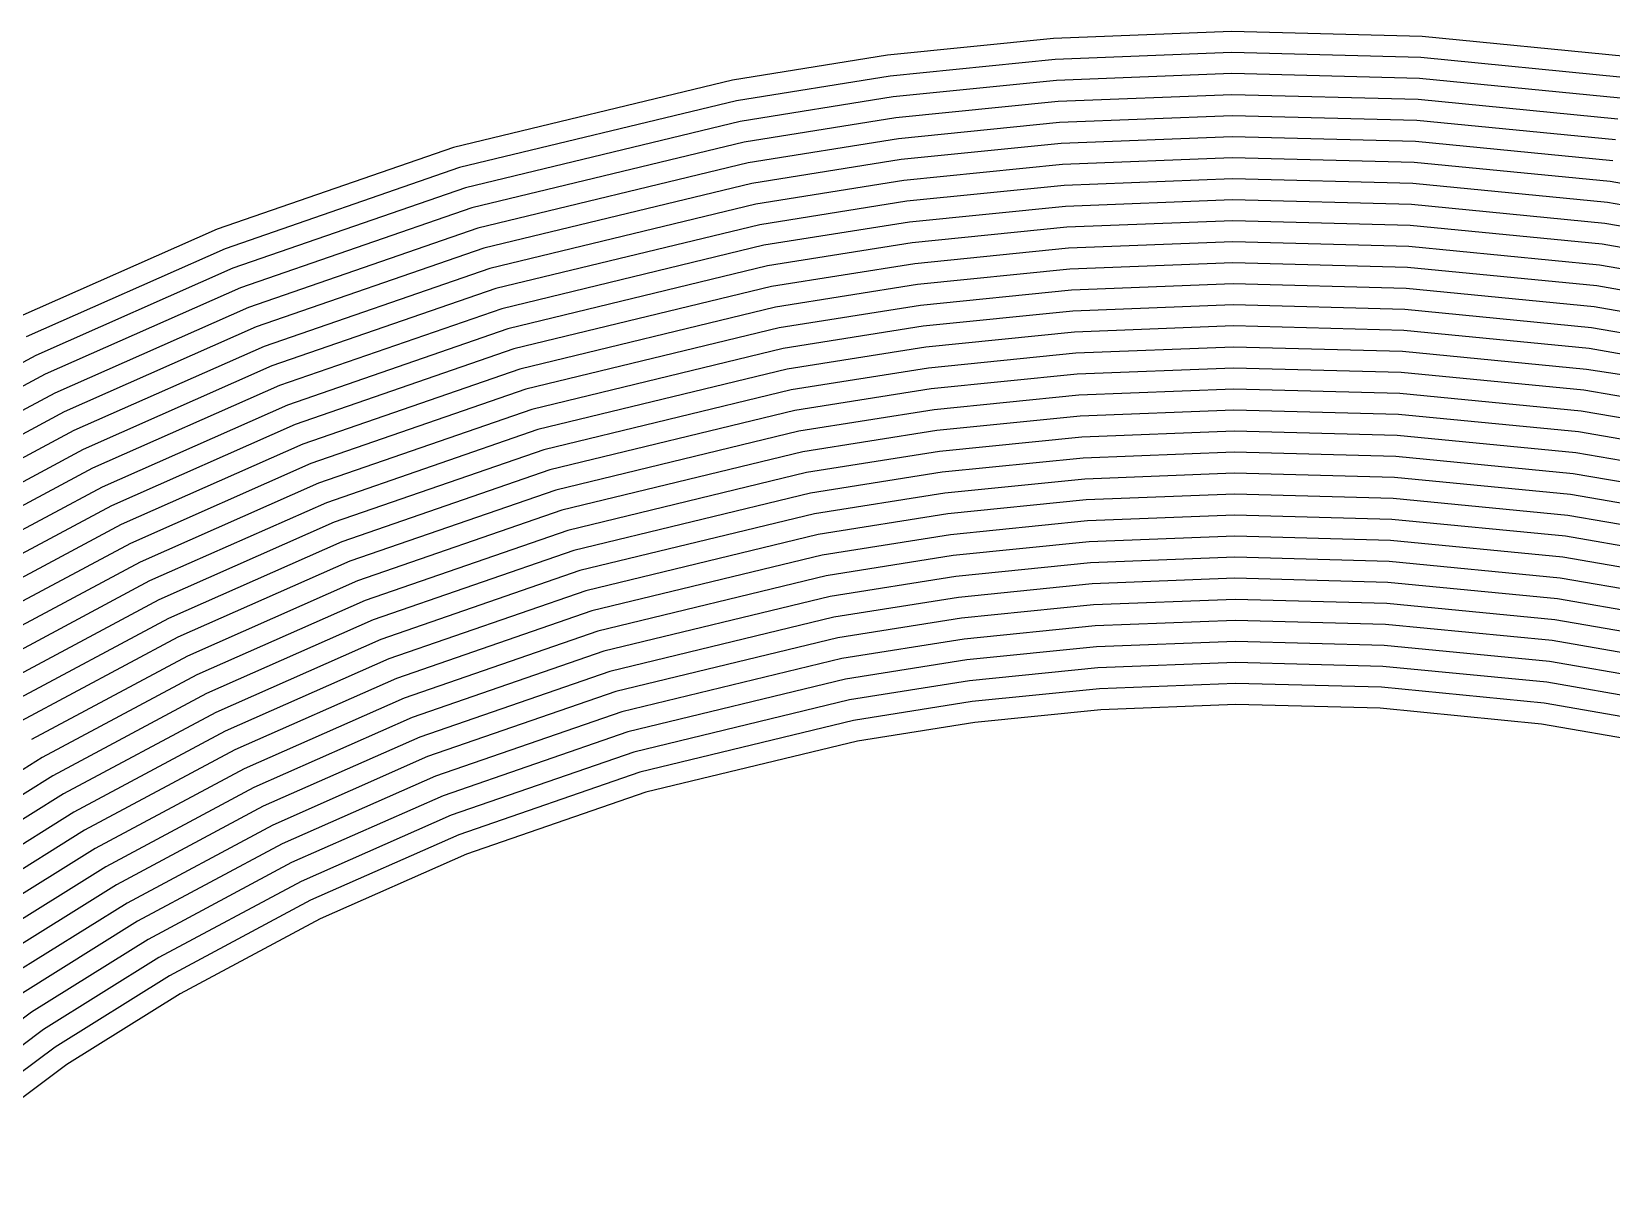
# Model space of a CAD drawing. Header units: metres. Extents: x -19 to 19, y -19.6 to 19.6.
# Drawn here: x -11.74 to -9.493, y -13.372 to -11.718 of the extents above; entities that cross this region are included whole.
import ezdxf

# ---------------------------------------------------------------- set-up
doc = ezdxf.new("R2010")
doc.units = ezdxf.units.M

msp = doc.modelspace()

# ---------------------------------------------------------------- linework, layer by layer
for p, q in [((-10.033691, -11.718107, 0.178634), (-10.286603, -11.727991, 0.177818)), ((-9.762797, -11.725311, 0.178022), (-10.033691, -11.718107, 0.178634)), ((-9.472871, -11.753523, 0.175655), (-9.762797, -11.725311, 0.178022)), ((-10.286603, -11.727991, 0.177818), (-10.522789, -11.751807, 0.175837)), ((-10.033503, -11.748011, 0.176043), (-10.284503, -11.757819, 0.175231)), ((-9.764657, -11.75516, 0.175435), (-10.033503, -11.748011, 0.176043)), ((-10.522789, -11.751807, 0.175837), (-10.743403, -11.787008, 0.172896)), ((-10.284503, -11.757819, 0.175231), (-10.518905, -11.781456, 0.173262)), ((-9.476614, -11.783189, 0.173079), (-9.764657, -11.75516, 0.175435)), ((-10.743403, -11.787008, 0.172896), (-11.139869, -11.88291, 0.16484)), ((-10.518905, -11.781456, 0.173262), (-10.737852, -11.81639, 0.170338)), ((-10.282403, -11.787648, 0.172645), (-10.51502, -11.811104, 0.170687)), ((-10.033315, -11.777914, 0.173453), (-10.282403, -11.787648, 0.172645)), ((-9.766518, -11.785009, 0.172848), (-10.033315, -11.777914, 0.173453)), ((-9.480357, -11.812854, 0.170503), (-9.766518, -11.785009, 0.172848)), ((-10.737852, -11.81639, 0.170338), (-11.131328, -11.911568, 0.162329)), ((-10.51502, -11.811104, 0.170687), (-10.7323, -11.845772, 0.16778)), ((-10.033128, -11.807818, 0.170862), (-10.280304, -11.817477, 0.170059)), ((-9.768378, -11.814858, 0.170261), (-10.033128, -11.807818, 0.170862)), ((-9.484099, -11.84252, 0.167926), (-9.768378, -11.814858, 0.170261)), ((-10.280304, -11.817477, 0.170059), (-10.511135, -11.840753, 0.168112)), ((-10.03294, -11.837722, 0.168271), (-10.278204, -11.847306, 0.167473)), ((-9.770238, -11.844708, 0.167674), (-10.03294, -11.837722, 0.168271)), ((-10.7323, -11.845772, 0.16778), (-11.122788, -11.940226, 0.159817)), ((-10.511135, -11.840753, 0.168112), (-10.726749, -11.875154, 0.165222)), ((-10.278204, -11.847306, 0.167473), (-10.50725, -11.870401, 0.165538)), ((-9.487842, -11.872185, 0.16535), (-9.770238, -11.844708, 0.167674)), ((-11.139869, -11.88291, 0.16484), (-11.476014, -11.99919, 0.154982)), ((-10.726749, -11.875154, 0.165222), (-11.114248, -11.968884, 0.157306)), ((-10.50725, -11.870401, 0.165538), (-10.721197, -11.904536, 0.162664)), ((-10.276104, -11.877135, 0.164887), (-10.503365, -11.90005, 0.162963)), ((-10.032752, -11.867625, 0.16568), (-10.276104, -11.877135, 0.164887)), ((-9.772099, -11.874557, 0.165086), (-10.032752, -11.867625, 0.16568)), ((-9.491585, -11.901851, 0.162774), (-9.772099, -11.874557, 0.165086)), ((-10.721197, -11.904536, 0.162664), (-11.105707, -11.997542, 0.154795)), ((-10.503365, -11.90005, 0.162963), (-10.715646, -11.933918, 0.160106)), ((-10.274004, -11.906964, 0.162301), (-10.499481, -11.929698, 0.160388)), ((-10.032564, -11.897529, 0.16309), (-10.274004, -11.906964, 0.162301)), ((-9.773959, -11.904406, 0.162499), (-10.032564, -11.897529, 0.16309)), ((-9.495328, -11.931516, 0.160197), (-9.773959, -11.904406, 0.162499)), ((-11.131328, -11.911568, 0.162329), (-11.464935, -12.026968, 0.152529)), ((-10.032377, -11.927433, 0.160499), (-10.271904, -11.936792, 0.159715)), ((-9.775819, -11.934255, 0.159912), (-10.032377, -11.927433, 0.160499)), ((-11.122788, -11.940226, 0.159817), (-11.453856, -12.054746, 0.150076)), ((-10.715646, -11.933918, 0.160106), (-11.097167, -12.026199, 0.152283)), ((-10.499481, -11.929698, 0.160388), (-10.710094, -11.9633, 0.157548)), ((-10.271904, -11.936792, 0.159715), (-10.495596, -11.959347, 0.157814)), ((-9.499071, -11.961182, 0.157621), (-9.775819, -11.934255, 0.159912)), ((-9.211583, -11.980692, 0.156024), (-9.495328, -11.931516, 0.160197)), ((-11.114248, -11.968884, 0.157306), (-11.442776, -12.082524, 0.147622)), ((-10.710094, -11.9633, 0.157548), (-11.088627, -12.054857, 0.149772)), ((-10.495596, -11.959347, 0.157814), (-10.704542, -11.992682, 0.15499)), ((-10.269805, -11.966621, 0.157129), (-10.491711, -11.988995, 0.155239)), ((-10.032189, -11.957336, 0.157908), (-10.269805, -11.966621, 0.157129)), ((-9.77768, -11.964104, 0.157325), (-10.032189, -11.957336, 0.157908)), ((-9.502814, -11.990848, 0.155045), (-9.77768, -11.964104, 0.157325)), ((-9.217854, -12.009924, 0.153477), (-9.499071, -11.961182, 0.157621)), ((-10.704542, -11.992682, 0.15499), (-11.080086, -12.083515, 0.147261)), ((-10.491711, -11.988995, 0.155239), (-10.698991, -12.022064, 0.152432)), ((-10.267705, -11.99645, 0.154543), (-10.487826, -12.018644, 0.152664)), ((-10.032001, -11.98724, 0.155318), (-10.267705, -11.99645, 0.154543)), ((-9.77954, -11.993953, 0.154738), (-10.032001, -11.98724, 0.155318)), ((-9.506557, -12.020513, 0.152468), (-9.77954, -11.993953, 0.154738)), ((-9.224125, -12.039157, 0.150929), (-9.502814, -11.990848, 0.155045)), ((-11.476014, -11.99919, 0.154982), (-11.761074, -12.12537, 0.144179)), ((-11.105707, -11.997542, 0.154795), (-11.431697, -12.110302, 0.145169)), ((-10.487826, -12.018644, 0.152664), (-10.693439, -12.051446, 0.149874)), ((-10.031814, -12.017144, 0.152727), (-10.265605, -12.026279, 0.151957)), ((-9.7814, -12.023802, 0.15215), (-10.031814, -12.017144, 0.152727)), ((-11.464935, -12.026968, 0.152529), (-11.747598, -12.15208, 0.1418)), ((-11.097167, -12.026199, 0.152283), (-11.420617, -12.13808, 0.142716)), ((-10.698991, -12.022064, 0.152432), (-11.071546, -12.112173, 0.144749)), ((-10.265605, -12.026279, 0.151957), (-10.483941, -12.048292, 0.150089)), ((-9.5103, -12.050179, 0.149892), (-9.7814, -12.023802, 0.15215)), ((-9.230395, -12.068389, 0.148382), (-9.506557, -12.020513, 0.152468)), ((-11.453856, -12.054746, 0.150076), (-11.734122, -12.178789, 0.139421)), ((-11.088627, -12.054857, 0.149772), (-11.409538, -12.165858, 0.140262)), ((-10.693439, -12.051446, 0.149874), (-11.063006, -12.140831, 0.142238)), ((-10.483941, -12.048292, 0.150089), (-10.687888, -12.080828, 0.147316)), ((-10.263505, -12.056108, 0.149371), (-10.480057, -12.077941, 0.147515)), ((-10.031626, -12.047048, 0.150136), (-10.263505, -12.056108, 0.149371)), ((-9.783261, -12.053651, 0.149563), (-10.031626, -12.047048, 0.150136)), ((-9.514043, -12.079844, 0.147316), (-9.783261, -12.053651, 0.149563)), ((-9.236666, -12.097622, 0.145834), (-9.5103, -12.050179, 0.149892)), ((-11.442776, -12.082524, 0.147622), (-11.720646, -12.205499, 0.137042)), ((-11.080086, -12.083515, 0.147261), (-11.398459, -12.193636, 0.137809)), ((-10.687888, -12.080828, 0.147316), (-11.054466, -12.169489, 0.139727)), ((-10.480057, -12.077941, 0.147515), (-10.682336, -12.110211, 0.144758)), ((-10.261406, -12.085936, 0.146785), (-10.476172, -12.107589, 0.14494)), ((-10.031438, -12.076951, 0.147546), (-10.261406, -12.085936, 0.146785)), ((-9.785121, -12.083501, 0.146976), (-10.031438, -12.076951, 0.147546)), ((-9.517786, -12.10951, 0.144739), (-9.785121, -12.083501, 0.146976)), ((-9.242937, -12.126854, 0.143287), (-9.514043, -12.079844, 0.147316)), ((-10.476172, -12.107589, 0.14494), (-10.676785, -12.139593, 0.1422)), ((-10.03125, -12.106855, 0.144955), (-10.259306, -12.115765, 0.144199)), ((-9.786981, -12.11335, 0.144389), (-10.03125, -12.106855, 0.144955)), ((-11.431697, -12.110302, 0.145169), (-11.70717, -12.232209, 0.134663)), ((-11.071546, -12.112173, 0.144749), (-11.387379, -12.221414, 0.135355)), ((-10.682336, -12.110211, 0.144758), (-11.045925, -12.198147, 0.137216)), ((-10.259306, -12.115765, 0.144199), (-10.472287, -12.137238, 0.142365)), ((-9.521529, -12.139175, 0.142163), (-9.786981, -12.11335, 0.144389)), ((-9.249208, -12.156086, 0.140739), (-9.517786, -12.10951, 0.144739)), ((-11.420617, -12.13808, 0.142716), (-11.693694, -12.258919, 0.132285)), ((-11.063006, -12.140831, 0.142238), (-11.3763, -12.249193, 0.132902)), ((-10.676785, -12.139593, 0.1422), (-11.037385, -12.226805, 0.134704)), ((-10.472287, -12.137238, 0.142365), (-10.671233, -12.168975, 0.139642)), ((-10.257206, -12.145594, 0.141613), (-10.468402, -12.166886, 0.139791)), ((-10.031063, -12.136759, 0.142364), (-10.257206, -12.145594, 0.141613)), ((-9.788842, -12.143199, 0.141801), (-10.031063, -12.136759, 0.142364)), ((-9.525272, -12.168841, 0.139587), (-9.788842, -12.143199, 0.141801)), ((-9.255478, -12.185319, 0.138192), (-9.521529, -12.139175, 0.142163)), ((-11.409538, -12.165858, 0.140262), (-11.680218, -12.285629, 0.129906)), ((-11.054466, -12.169489, 0.139727), (-11.36522, -12.276971, 0.130449)), ((-10.671233, -12.168975, 0.139642), (-11.028845, -12.255462, 0.132193)), ((-10.468402, -12.166886, 0.139791), (-10.665682, -12.198357, 0.137084)), ((-10.255106, -12.175423, 0.139026), (-10.464517, -12.196535, 0.137216)), ((-10.030875, -12.166662, 0.139774), (-10.255106, -12.175423, 0.139026)), ((-9.790702, -12.173048, 0.139214), (-10.030875, -12.166662, 0.139774)), ((-9.529015, -12.198506, 0.13701), (-9.790702, -12.173048, 0.139214)), ((-9.261749, -12.214551, 0.135644), (-9.525272, -12.168841, 0.139587)), ((-11.734122, -12.178789, 0.139421), (-11.981556, -12.311239, 0.127922)), ((-11.398459, -12.193636, 0.137809), (-11.666743, -12.312339, 0.127527)), ((-11.045925, -12.198147, 0.137216), (-11.354141, -12.304749, 0.127995)), ((-10.665682, -12.198357, 0.137084), (-11.020304, -12.28412, 0.129682)), ((-10.464517, -12.196535, 0.137216), (-10.66013, -12.227739, 0.134526)), ((-10.030687, -12.196566, 0.137183), (-10.253006, -12.205252, 0.13644)), ((-9.792562, -12.202897, 0.136627), (-10.030687, -12.196566, 0.137183)), ((-9.402043, -12.217982, 0.135349), (-9.529015, -12.198506, 0.13701)), ((-11.720646, -12.205499, 0.137042), (-11.966468, -12.337085, 0.125599)), ((-11.387379, -12.221414, 0.135355), (-11.653267, -12.339048, 0.125148)), ((-10.253006, -12.205252, 0.13644), (-10.460633, -12.226183, 0.134641)), ((-9.532757, -12.228172, 0.134434), (-9.792562, -12.202897, 0.136627)), ((-11.70717, -12.232209, 0.134663), (-11.95138, -12.36293, 0.123275)), ((-11.037385, -12.226805, 0.134704), (-11.343061, -12.332527, 0.125542)), ((-10.66013, -12.227739, 0.134526), (-11.011764, -12.312778, 0.12717)), ((-10.460633, -12.226183, 0.134641), (-10.654578, -12.257121, 0.131968)), ((-10.250907, -12.235081, 0.133854), (-10.456748, -12.255832, 0.132066)), ((-10.030499, -12.22647, 0.134592), (-10.250907, -12.235081, 0.133854)), ((-9.794423, -12.232746, 0.13404), (-10.030499, -12.22647, 0.134592)), ((-9.5365, -12.257837, 0.131858), (-9.794423, -12.232746, 0.13404)), ((-9.27429, -12.273016, 0.130549), (-9.532757, -12.228172, 0.134434)), ((-11.693694, -12.258919, 0.132285), (-11.936293, -12.388776, 0.120952)), ((-11.3763, -12.249193, 0.132902), (-11.639791, -12.365758, 0.122769)), ((-11.028845, -12.255462, 0.132193), (-11.331982, -12.360305, 0.123089)), ((-10.654578, -12.257121, 0.131968), (-11.003224, -12.341436, 0.124659)), ((-10.456748, -12.255832, 0.132066), (-10.649027, -12.286503, 0.12941)), ((-10.248807, -12.264909, 0.131268), (-10.452863, -12.28548, 0.129492)), ((-10.030312, -12.256373, 0.132001), (-10.248807, -12.264909, 0.131268)), ((-9.796283, -12.262595, 0.131453), (-10.030312, -12.256373, 0.132001)), ((-9.540243, -12.287503, 0.129281), (-9.796283, -12.262595, 0.131453)), ((-9.280561, -12.302249, 0.128002), (-9.5365, -12.257837, 0.131858)), ((-11.680218, -12.285629, 0.129906), (-11.921205, -12.414621, 0.118629)), ((-11.36522, -12.276971, 0.130449), (-11.626315, -12.392468, 0.12039)), ((-11.020304, -12.28412, 0.129682), (-11.320903, -12.388083, 0.120635)), ((-10.649027, -12.286503, 0.12941), (-10.994684, -12.370094, 0.122148)), ((-10.452863, -12.28548, 0.129492), (-10.643475, -12.315885, 0.126852)), ((-10.030124, -12.286277, 0.129411), (-10.246707, -12.294738, 0.128682)), ((-9.798143, -12.292444, 0.128865), (-10.030124, -12.286277, 0.129411)), ((-9.286832, -12.331481, 0.125454), (-9.540243, -12.287503, 0.129281)), ((-11.354141, -12.304749, 0.127995), (-11.612839, -12.419178, 0.118012)), ((-10.246707, -12.294738, 0.128682), (-10.448978, -12.315129, 0.126917)), ((-9.543986, -12.317168, 0.126705), (-9.798143, -12.292444, 0.128865)), ((-11.666743, -12.312339, 0.127527), (-11.906118, -12.440466, 0.116306)), ((-11.343061, -12.332527, 0.125542), (-11.599363, -12.445888, 0.115633)), ((-11.011764, -12.312778, 0.12717), (-11.309823, -12.415861, 0.118182)), ((-10.643475, -12.315885, 0.126852), (-10.986143, -12.398752, 0.119636)), ((-10.448978, -12.315129, 0.126917), (-10.637924, -12.345267, 0.124294)), ((-10.244607, -12.324567, 0.126096), (-10.445093, -12.344777, 0.124342)), ((-10.029936, -12.316181, 0.12682), (-10.244607, -12.324567, 0.126096)), ((-9.800004, -12.322293, 0.126278), (-10.029936, -12.316181, 0.12682)), ((-9.547729, -12.346834, 0.124129), (-9.800004, -12.322293, 0.126278)), ((-9.293102, -12.360713, 0.122906), (-9.543986, -12.317168, 0.126705)), ((-11.653267, -12.339048, 0.125148), (-11.89103, -12.466312, 0.113982)), ((-11.003224, -12.341436, 0.124659), (-11.298744, -12.443639, 0.115729)), ((-10.637924, -12.345267, 0.124294), (-10.977603, -12.42741, 0.117125)), ((-10.445093, -12.344777, 0.124342), (-10.632372, -12.374649, 0.121736)), ((-10.242507, -12.354396, 0.12351), (-10.441209, -12.374426, 0.121768)), ((-10.029748, -12.346084, 0.124229), (-10.242507, -12.354396, 0.12351)), ((-9.801864, -12.352143, 0.123691), (-10.029748, -12.346084, 0.124229)), ((-9.551472, -12.3765, 0.121552), (-9.801864, -12.352143, 0.123691)), ((-9.299373, -12.389946, 0.120359), (-9.547729, -12.346834, 0.124129)), ((-11.639791, -12.365758, 0.122769), (-11.875942, -12.492157, 0.111659)), ((-11.331982, -12.360305, 0.123089), (-11.585887, -12.472598, 0.113254)), ((-10.994684, -12.370094, 0.122148), (-11.287664, -12.471417, 0.113275)), ((-10.632372, -12.374649, 0.121736), (-10.969063, -12.456067, 0.114614)), ((-10.441209, -12.374426, 0.121768), (-10.626821, -12.404032, 0.119178)), ((-10.029561, -12.375988, 0.121639), (-10.240408, -12.384225, 0.120924)), ((-9.803724, -12.381992, 0.121104), (-10.029561, -12.375988, 0.121639)), ((-9.305644, -12.419178, 0.117811), (-9.551472, -12.3765, 0.121552)), ((-11.626315, -12.392468, 0.12039), (-11.860855, -12.518002, 0.109336)), ((-11.320903, -12.388083, 0.120635), (-11.572411, -12.499307, 0.110875)), ((-10.986143, -12.398752, 0.119636), (-11.276585, -12.499195, 0.110822)), ((-10.240408, -12.384225, 0.120924), (-10.437324, -12.404074, 0.119193)), ((-9.555215, -12.406165, 0.118976), (-9.803724, -12.381992, 0.121104)), ((-11.612839, -12.419178, 0.118012), (-11.845767, -12.543848, 0.107013)), ((-11.309823, -12.415861, 0.118182), (-11.558935, -12.526017, 0.108496)), ((-10.626821, -12.404032, 0.119178), (-10.960522, -12.484725, 0.112102)), ((-10.437324, -12.404074, 0.119193), (-10.621269, -12.433414, 0.11662)), ((-10.238308, -12.414054, 0.118338), (-10.433439, -12.433723, 0.116618)), ((-10.029373, -12.405892, 0.119048), (-10.238308, -12.414054, 0.118338)), ((-9.805585, -12.411841, 0.118517), (-10.029373, -12.405892, 0.119048)), ((-9.558958, -12.435831, 0.1164), (-9.805585, -12.411841, 0.118517)), ((-9.311915, -12.448411, 0.115264), (-9.555215, -12.406165, 0.118976)), ((-11.599363, -12.445888, 0.115633), (-11.83068, -12.569693, 0.104689)), ((-11.298744, -12.443639, 0.115729), (-11.545459, -12.552727, 0.106117)), ((-10.977603, -12.42741, 0.117125), (-11.265505, -12.526973, 0.108369)), ((-10.621269, -12.433414, 0.11662), (-10.951982, -12.513383, 0.109591)), ((-10.433439, -12.433723, 0.116618), (-10.615718, -12.462796, 0.114062)), ((-10.236208, -12.443882, 0.115752), (-10.429554, -12.463371, 0.114043)), ((-10.029185, -12.435795, 0.116457), (-10.236208, -12.443882, 0.115752)), ((-9.807445, -12.44169, 0.115929), (-10.029185, -12.435795, 0.116457)), ((-9.562701, -12.465496, 0.113823), (-9.807445, -12.44169, 0.115929)), ((-9.318185, -12.477643, 0.112716), (-9.558958, -12.435831, 0.1164)), ((-10.969063, -12.456067, 0.114614), (-11.254426, -12.554751, 0.105915)), ((-10.615718, -12.462796, 0.114062), (-10.943442, -12.542041, 0.10708)), ((-10.429554, -12.463371, 0.114043), (-10.610166, -12.492178, 0.111504)), ((-10.028998, -12.465699, 0.113867), (-10.234108, -12.473711, 0.113166)), ((-9.809305, -12.471539, 0.113342), (-10.028998, -12.465699, 0.113867)), ((-9.324456, -12.506876, 0.110169), (-9.562701, -12.465496, 0.113823)), ((-11.585887, -12.472598, 0.113254), (-11.815592, -12.595539, 0.102366)), ((-11.287664, -12.471417, 0.113275), (-11.531983, -12.579437, 0.103739)), ((-10.960522, -12.484725, 0.112102), (-11.243347, -12.582529, 0.103462)), ((-10.234108, -12.473711, 0.113166), (-10.42567, -12.49302, 0.111469)), ((-9.566444, -12.495162, 0.111247), (-9.809305, -12.471539, 0.113342)), ((-11.572411, -12.499307, 0.110875), (-11.800504, -12.621384, 0.100043)), ((-11.276585, -12.499195, 0.110822), (-11.518507, -12.606147, 0.10136)), ((-10.951982, -12.513383, 0.109591), (-11.232267, -12.610307, 0.101008)), ((-10.610166, -12.492178, 0.111504), (-10.934902, -12.570699, 0.104569)), ((-10.42567, -12.49302, 0.111469), (-10.604614, -12.52156, 0.108946)), ((-10.232009, -12.50354, 0.11058), (-10.421785, -12.522668, 0.108894)), ((-10.02881, -12.495603, 0.111276), (-10.232009, -12.50354, 0.11058)), ((-9.811166, -12.501388, 0.110755), (-10.02881, -12.495603, 0.111276)), ((-9.570187, -12.524827, 0.108671), (-9.811166, -12.501388, 0.110755)), ((-9.330727, -12.536108, 0.107621), (-9.566444, -12.495162, 0.111247)), ((-11.558935, -12.526017, 0.108496), (-11.785417, -12.647229, 0.09772)), ((-11.265505, -12.526973, 0.108369), (-11.505032, -12.632857, 0.098981)), ((-10.604614, -12.52156, 0.108946), (-10.926361, -12.599357, 0.102057)), ((-10.421785, -12.522668, 0.108894), (-10.599063, -12.550942, 0.106389)), ((-10.229909, -12.533369, 0.107994), (-10.4179, -12.552317, 0.106319)), ((-10.028622, -12.525506, 0.108685), (-10.229909, -12.533369, 0.107994)), ((-9.813026, -12.531237, 0.108168), (-10.028622, -12.525506, 0.108685)), ((-9.57393, -12.554493, 0.106095), (-9.813026, -12.531237, 0.108168)), ((-9.336997, -12.565341, 0.105074), (-9.570187, -12.524827, 0.108671)), ((-11.545459, -12.552727, 0.106117), (-11.770329, -12.673075, 0.095396)), ((-11.254426, -12.554751, 0.105915), (-11.491556, -12.659566, 0.096602)), ((-10.943442, -12.542041, 0.10708), (-11.221188, -12.638086, 0.098555)), ((-10.599063, -12.550942, 0.106389), (-10.917821, -12.628015, 0.099546)), ((-10.4179, -12.552317, 0.106319), (-10.593511, -12.580324, 0.103831)), ((-10.028434, -12.55541, 0.106095), (-10.227809, -12.563198, 0.105408)), ((-9.814886, -12.561086, 0.105581), (-10.028434, -12.55541, 0.106095)), ((-9.343268, -12.594573, 0.102526), (-9.57393, -12.554493, 0.106095)), ((-11.531983, -12.579437, 0.103739), (-11.755242, -12.69892, 0.093073)), ((-10.934902, -12.570699, 0.104569), (-11.210108, -12.665864, 0.096102)), ((-10.593511, -12.580324, 0.103831), (-10.909281, -12.656672, 0.097035)), ((-10.227809, -12.563198, 0.105408), (-10.414015, -12.581965, 0.103745)), ((-9.577673, -12.584158, 0.103518), (-9.814886, -12.561086, 0.105581)), ((-11.243347, -12.582529, 0.103462), (-11.47808, -12.686276, 0.094223)), ((-10.926361, -12.599357, 0.102057), (-11.199029, -12.693642, 0.093648)), ((-10.414015, -12.581965, 0.103745), (-10.58796, -12.609706, 0.101273)), ((-10.225709, -12.593027, 0.102821), (-10.41013, -12.611614, 0.10117)), ((-10.028247, -12.585314, 0.103504), (-10.225709, -12.593027, 0.102821)), ((-9.816747, -12.590935, 0.102993), (-10.028247, -12.585314, 0.103504)), ((-9.581415, -12.613824, 0.100942), (-9.816747, -12.590935, 0.102993)), ((-9.349539, -12.623805, 0.099979), (-9.577673, -12.584158, 0.103518)), ((-11.518507, -12.606147, 0.10136), (-11.740154, -12.724765, 0.09075)), ((-11.232267, -12.610307, 0.101008), (-11.464604, -12.712986, 0.091844)), ((-10.58796, -12.609706, 0.101273), (-10.90074, -12.68533, 0.094523)), ((-10.41013, -12.611614, 0.10117), (-10.582408, -12.639088, 0.098715)), ((-10.223609, -12.622855, 0.100235), (-10.406246, -12.641262, 0.098595)), ((-10.028059, -12.615217, 0.100913), (-10.223609, -12.622855, 0.100235)), ((-9.818607, -12.620785, 0.100406), (-10.028059, -12.615217, 0.100913)), ((-9.585158, -12.643489, 0.098366), (-9.818607, -12.620785, 0.100406)), ((-9.35581, -12.653038, 0.097431), (-9.581415, -12.613824, 0.100942)), ((-11.505032, -12.632857, 0.098981), (-11.725066, -12.750611, 0.088427)), ((-11.221188, -12.638086, 0.098555), (-11.451128, -12.739696, 0.089466)), ((-10.917821, -12.628015, 0.099546), (-11.187949, -12.72142, 0.091195)), ((-10.582408, -12.639088, 0.098715), (-10.8922, -12.713988, 0.092012)), ((-10.406246, -12.641262, 0.098595), (-10.576857, -12.66847, 0.096157)), ((-10.027871, -12.645121, 0.098322), (-10.22151, -12.652684, 0.097649)), ((-9.820467, -12.650634, 0.097819), (-10.027871, -12.645121, 0.098322)), ((-9.36208, -12.68227, 0.094884), (-9.585158, -12.643489, 0.098366)), ((-11.491556, -12.659566, 0.096602), (-11.709979, -12.776456, 0.086103)), ((-11.210108, -12.665864, 0.096102), (-11.437652, -12.766406, 0.087087)), ((-10.909281, -12.656672, 0.097035), (-11.17687, -12.749198, 0.088742)), ((-10.576857, -12.66847, 0.096157), (-10.88366, -12.742646, 0.089501)), ((-10.22151, -12.652684, 0.097649), (-10.402361, -12.670911, 0.09602)), ((-9.588901, -12.673155, 0.095789), (-9.820467, -12.650634, 0.097819)), ((-11.47808, -12.686276, 0.094223), (-11.694891, -12.802302, 0.08378)), ((-10.90074, -12.68533, 0.094523), (-11.165791, -12.776976, 0.086288)), ((-10.402361, -12.670911, 0.09602), (-10.571305, -12.697852, 0.093599)), ((-10.21941, -12.682513, 0.095063), (-10.398476, -12.70056, 0.093446)), ((-10.027683, -12.675025, 0.095732), (-10.21941, -12.682513, 0.095063)), ((-9.822328, -12.680483, 0.095232), (-10.027683, -12.675025, 0.095732)), ((-9.592644, -12.70282, 0.093213), (-9.822328, -12.680483, 0.095232)), ((-9.368351, -12.711503, 0.092336), (-9.588901, -12.673155, 0.095789)), ((-11.464604, -12.712986, 0.091844), (-11.679804, -12.828147, 0.081457)), ((-11.199029, -12.693642, 0.093648), (-11.424176, -12.793116, 0.084708)), ((-10.8922, -12.713988, 0.092012), (-11.154711, -12.804754, 0.083835)), ((-10.571305, -12.697852, 0.093599), (-10.87512, -12.771304, 0.086989)), ((-10.398476, -12.70056, 0.093446), (-10.565754, -12.727235, 0.091041)), ((-9.374622, -12.740735, 0.089789), (-9.592644, -12.70282, 0.093213)), ((-11.187949, -12.72142, 0.091195), (-11.4107, -12.819825, 0.082329)), ((-10.565754, -12.727235, 0.091041), (-10.866579, -12.799962, 0.084478)), ((-11.725066, -12.750611, 0.088427), (-11.906881, -12.864199, 0.078173)), ((-11.451128, -12.739696, 0.089466), (-11.664716, -12.853992, 0.079134)), ((-11.17687, -12.749198, 0.088742), (-11.397224, -12.846535, 0.07995)), ((-10.88366, -12.742646, 0.089501), (-11.143632, -12.832532, 0.081382)), ((-11.709979, -12.776456, 0.086103), (-11.89019, -12.889042, 0.07592)), ((-11.437652, -12.766406, 0.087087), (-11.649628, -12.879838, 0.07681)), ((-11.165791, -12.776976, 0.086288), (-11.383748, -12.873245, 0.077572)), ((-10.87512, -12.771304, 0.086989), (-11.132552, -12.86031, 0.078928)), ((-11.694891, -12.802302, 0.08378), (-11.8735, -12.913884, 0.073668)), ((-11.424176, -12.793116, 0.084708), (-11.634541, -12.905683, 0.074487)), ((-11.154711, -12.804754, 0.083835), (-11.370272, -12.899955, 0.075193)), ((-10.866579, -12.799962, 0.084478), (-11.121473, -12.888088, 0.076475)), ((-11.4107, -12.819825, 0.082329), (-11.619453, -12.931528, 0.072164)), ((-11.679804, -12.828147, 0.081457), (-11.856809, -12.938726, 0.071415)), ((-11.397224, -12.846535, 0.07995), (-11.604366, -12.957374, 0.069841)), ((-11.143632, -12.832532, 0.081382), (-11.356796, -12.926665, 0.072814)), ((-11.664716, -12.853992, 0.079134), (-11.840119, -12.963568, 0.069162)), ((-11.132552, -12.86031, 0.078928), (-11.343321, -12.953375, 0.070435)), ((-11.649628, -12.879838, 0.07681), (-11.823428, -12.98841, 0.06691)), ((-11.383748, -12.873245, 0.077572), (-11.589278, -12.983219, 0.067517)), ((-11.121473, -12.888088, 0.076475), (-11.329845, -12.980084, 0.068056)), ((-11.634541, -12.905683, 0.074487), (-11.806738, -13.013252, 0.064657)), ((-11.370272, -12.899955, 0.075193), (-11.57419, -13.009065, 0.065194)), ((-11.619453, -12.931528, 0.072164), (-11.790047, -13.038095, 0.062405)), ((-11.356796, -12.926665, 0.072814), (-11.559103, -13.03491, 0.062871)), ((-11.604366, -12.957374, 0.069841), (-11.773357, -13.062937, 0.060152)), ((-11.343321, -12.953375, 0.070435), (-11.544015, -13.060755, 0.060548)), ((-11.589278, -12.983219, 0.067517), (-11.756666, -13.087779, 0.057899)), ((-11.329845, -12.980084, 0.068056), (-11.528928, -13.086601, 0.058224)), ((-11.57419, -13.009065, 0.065194), (-11.739976, -13.112621, 0.055647)), ((-11.559103, -13.03491, 0.062871), (-11.723285, -13.137463, 0.053394)), ((-11.544015, -13.060755, 0.060548), (-11.706595, -13.162306, 0.051142)), ((-11.528928, -13.086601, 0.058224), (-11.689904, -13.187148, 0.048889)), ((-11.739976, -13.112621, 0.055647), (-11.994884, -13.30279, 0.037911)), ((-11.723285, -13.137463, 0.053394), (-11.975718, -13.325782, 0.035793)), ((-11.706595, -13.162306, 0.051142), (-11.956552, -13.348774, 0.033674)), ((-11.689904, -13.187148, 0.048889), (-11.937386, -13.371765, 0.031556))]:
    msp.add_line(p, q)

doc.saveas('drawing.dxf')
